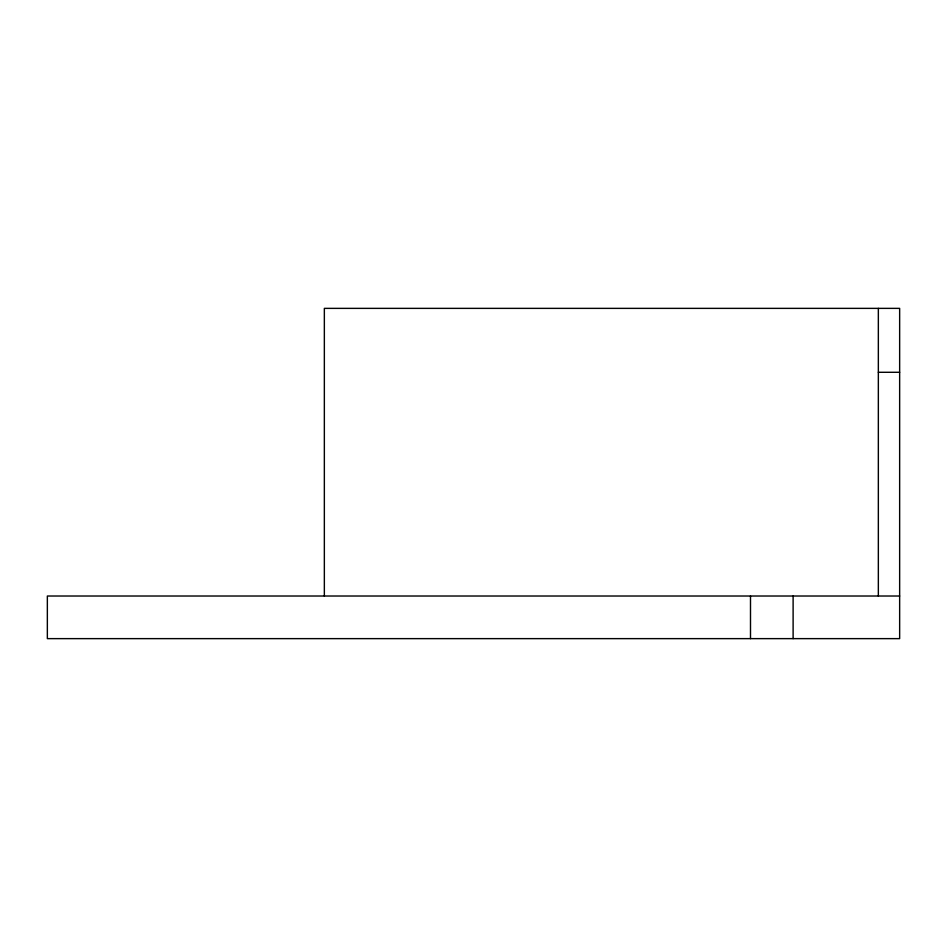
<?xml version="1.0" encoding="UTF-8"?>
<svg xmlns="http://www.w3.org/2000/svg" width="947" height="947" viewBox="0 0 947 947"><rect width="100%" height="100%" fill="white"/><g stroke="black" fill="none" stroke-linecap="round" stroke-linejoin="round"><path stroke-width="1.42" d="M878.343 372.289L899.65 372.289M899.65 596.018L47.35 596.018L47.35 638.633L899.65 638.633L899.65 308.367L324.348 308.367L324.348 596.018M878.343 308.367L878.343 596.018M793.113 596.018L793.113 638.633M750.498 596.018L750.498 638.633"/></g></svg>
